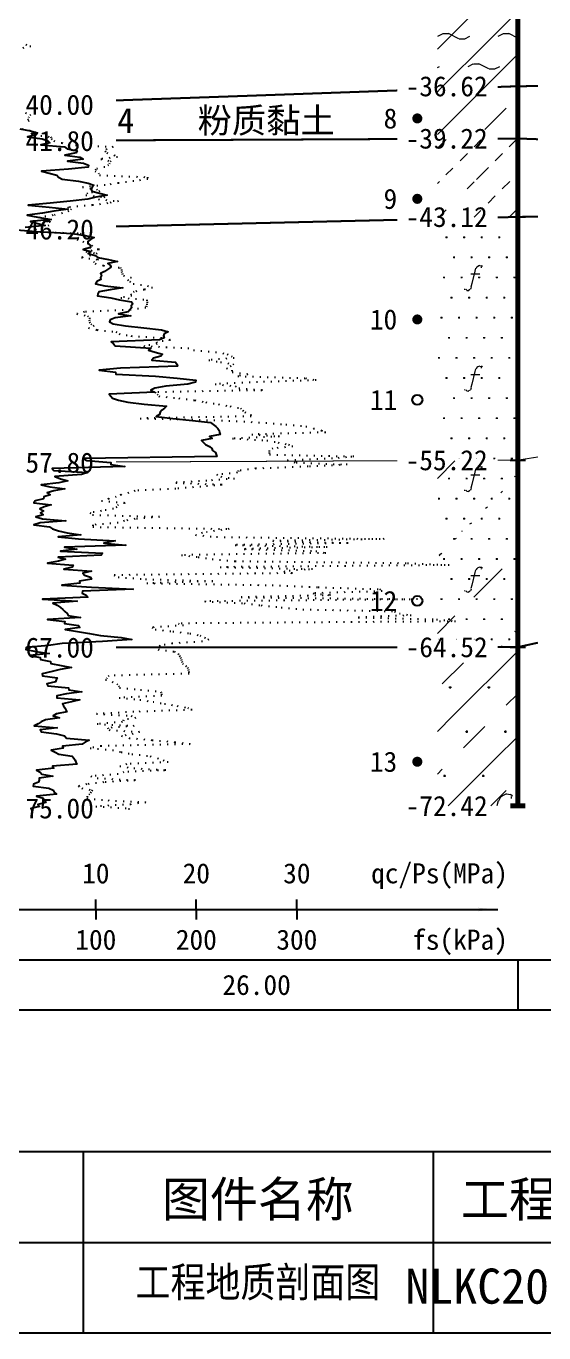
# Model space of a CAD drawing. Extents: x -37 to 3540, y -1485 to 297.
# Drawn here: x 1165.9 to 1217.5, y -876 to -746 of the extents above; entities that cross this region are included whole.
import ezdxf
from ezdxf.enums import TextEntityAlignment as Align

# ---------------------------------------------------------------- set-up
doc = ezdxf.new("R2010")
doc.units = 0
doc.linetypes.add('DOT', pattern=[6.35, 0, -6.35])
doc.layers.get('0').update_dxf_attribs({"linetype": 'CONTINUOUS'})
for name, color, linetype in [('CURVE', 200, 'CONTINUOUS'), ('FRAME', 7, 'CONTINUOUS'), ('HOLE', 41, 'CONTINUOUS'), ('RULER', 7, 'CONTINUOUS'), ('SAMPLE', 1, 'CONTINUOUS'), ('STRATUM', 241, 'CONTINUOUS')]:
    doc.layers.add(name, color=color, linetype=linetype)
doc.layers.add('HATCH', color=7, linetype='CONTINUOUS', lineweight=13)
doc.styles.add('ST', font='')
doc.styles.get('ST').set_extended_font_data('SimSun')
pattern_1 = [(45, (860.513, -891), (-4.24264, 4.24264), [10, 0]), (45, (861.574, -894.182), (-2.12132, 6.36396), [3, -3])]
pattern_2 = [(82.875, (859.6787, -892.206), (0.0003693, 10.0001764), [0.0893, -80.5337]), (143.13, (859.7797, -892.2818), (-29.999964, 20.000054), [0.12627, -49.87373]), (172.875, (859.9569, -892.304), (-70.0002457, 9.9996603), [0.17857, -80.44443]), (206.565, (860.1354, -892.2147), (-9.999705, -9.999687), [0.19954, -22.16046]), (243.435, (860.2246, -892.0363), (9e-06, -9.999696), [0.19954, -22.16146]), (255.964, (860.314, -891.679), (-0.0002, -9.999501), [0.36813, -40.86287]), (255.964, (860.624, -890.439), (-0.0002, -9.999501), [1.27838, -39.95262]), (255.964, (860.6924, -890.165), (-0.0002, -9.999501), [0.28235, -40.94865]), (216.87, (860.8826, -889.9108), (-9.999982, -10.000018), [0.12627, -49.87373]), (243.435, (860.7816, -889.9865), (9e-06, -9.999696), [0.19954, -22.16146]), (206.565, (861.061, -889.8215), (-9.999705, -9.999687), [0.19954, -22.16046]), (172.875, (861.2383, -889.8437), (-70.0002457, 9.9996603), [0.17857, -80.44443]), (143.13, (861.3393, -889.9194), (-29.999964, 20.000054), [0.12627, -49.87373]), (82.875, (861.3283, -890.008), (0.0003693, 10.0001764), [0.0893, -80.5337]), (0, (860.184, -890.66), (0, 10), [0.89286, -9.10714]), (0, (860.5383, -891), (1, 2), [0, -1.75]), (0, (860.5133, -890.975), (1, 2), [0, -1.75]), (0, (860.5133, -891), (1, 2), [0, -1.75]), (0, (860.4883, -891), (1, 2), [0, -1.75]), (0, (860.5133, -891.025), (1, 2), [0, -1.75])]

# ---------------------------------------------------------------- blocks, each defined once
blk = doc.blocks.new('图签_A3长')
for p, q in [((0, 18), (-380, 18)), ((-222.82, 0), (-222.82, 18)), ((-188, 0), (-188, 18)), ((-320, 9), (0, 9)), ((-380, 0), (0, 0))]:
    blk.add_line(p, q)
at = {"style": 'ST'}
for s, p in [('图件名称', (-205.49, 13.3)), ('工程编号', (-175.73, 13.3))]:
    blk.add_text(s, height=3.5, dxfattribs=at).set_placement(p, align=Align.MIDDLE_CENTER)
for tag, p in [('01＿单位名称', (-349.98, 8.36)), ('02＿工程名称', (-271.3, 5.16)), ('04＿工程编号', (-176.51, 4.65)), ('05＿日期', (-35.59, 4.65)), ('06＿图号', (-11.16, 4.91))]:
    blk.add_attdef(tag, text='', height=3.5, dxfattribs=at).set_placement(p, align=Align.MIDDLE_CENTER)
at = {"style": 'ST', "width": 0.85}
blk.add_attdef('03＿图件名称', text='', height=3, dxfattribs=at).set_placement((-205.49, 5.05), align=Align.MIDDLE_CENTER)
blk = doc.blocks.new('Arrow')
for points in [[(-3.984779, 0.348623), (0, 0), (-3.189535, 0)], [(-3.189535, 0), (0, 0), (-3.984779, -0.348623)]]:
    blk.add_solid(points)
blk = doc.blocks.new('SampleSoilUndisturbed')
at = {"const_width": 0.5}
blk.add_lwpolyline([(-0.25, 0, 1), (0.25, 0, 1)], format="xyb", close=True, dxfattribs=at)
blk = doc.blocks.new('SampleSoilDisturbed')
blk.add_circle((0, 0), 0.5)

msp = doc.modelspace()

# ---------------------------------------------------------------- hatches: boundary and pattern name
at = {"layer": 'HATCH'}
h = msp.add_hatch(dxfattribs=at)
h.set_pattern_fill('YNNT', color=251, style=0)
h.set_pattern_definition([(45, (860.5133, -891), (-2.12132, 2.12132), [10, 0]), (26.565, (861.5874, -891.2536), (5.999823, 5.999812), [0.567, -12.849]), (0, (861.0204, -891.2536), (0, 6), [0.567, -5.433]), (26.565, (858.932, -891), (5.999823, 5.999812), [0.567, -12.849]), (0, (859.439, -890.7464), (0, 6), [0.567, -5.433]), (153.435, (861.0204, -891.2536), (-5.999818, -5e-06), [1.134, -12.2826]), (26.565, (864.5874, -888.2536), (5.999823, 5.999812), [0.567, -12.849]), (0, (864.0204, -888.2536), (0, 6), [0.567, -5.433]), (26.565, (861.932, -888), (5.999823, 5.999812), [0.567, -12.849]), (0, (862.439, -887.7464), (0, 6), [0.567, -5.433]), (153.435, (864.0204, -888.2536), (-5.999818, -5e-06), [1.134, -12.2826])])
h.paths.add_polyline_path([(1214.87, -733.18), (1206.87, -733.16), (1206.87, -752.26), (1214.87, -751.98)])
h.paths.add_polyline_path([(1202.8, -753.47), (1212.36, -753.47), (1212.36, -750.54), (1202.8, -750.54)], flags=9)
h.paths.add_polyline_path([(1202.81, -734.66), (1212.35, -734.66), (1212.35, -731.76), (1202.81, -731.76)], flags=9)
h = msp.add_hatch(dxfattribs=at)
h.set_pattern_fill('FZNT', color=32, style=0)
h.set_pattern_definition(pattern_1)
h.paths.add_polyline_path([(1214.87, -751.98), (1206.87, -752.26), (1206.87, -757.22), (1214.87, -757.18)])
h.paths.add_polyline_path([(1202.8, -758.67), (1212.36, -758.67), (1212.36, -755.74), (1202.8, -755.74)], flags=9)
h.paths.add_polyline_path([(1202.8, -753.47), (1212.36, -753.47), (1212.36, -750.54), (1202.8, -750.54)], flags=9)
h = msp.add_hatch(dxfattribs=at)
h.set_pattern_fill('NZFT', color=52, style=0)
h.set_pattern_definition([(45, (860.5133, -891), (-6e-07, 6.99998), [0.9473, -8.9522]), (45, (861.9133, -889.6), (-6e-07, 6.99998), [0.9869, -8.9126]), (45, (863.3133, -888.2), (-6e-07, 6.99998), [1.06018, -8.83931]), (45, (864.7133, -886.8), (-6e-07, 6.99998), [0.94918, -8.95032]), (45, (866.1133, -885.4), (-6e-07, 6.99998), [1.0365, -8.863]), (45, (864.0133, -891), (-6e-07, 6.99998), [1.01335, -8.88615]), (45, (865.4133, -889.6), (-6e-07, 6.99998), [1.07896, -12.12037]), (45, (866.8133, -888.2), (-6e-07, 6.99998), [0.99882, -8.90067]), (45, (861.2133, -886.8), (-4e-07, 6.99998), [1.05533, -8.84416]), (45, (862.6133, -885.4), (-4e-07, 6.99998), [1.0365, -8.863])])
h.paths.add_polyline_path([(1214.87, -757.18), (1206.87, -757.22), (1206.87, -765.17), (1214.87, -764.98)])
h.paths.add_polyline_path([(1202.8, -766.47), (1212.36, -766.47), (1212.36, -763.54), (1202.8, -763.54)], flags=9)
h.paths.add_polyline_path([(1202.8, -758.67), (1212.36, -758.67), (1212.36, -755.74), (1202.8, -755.74)], flags=9)
h = msp.add_hatch(dxfattribs=at)
h.set_pattern_fill('FS', color=142, style=0)
h.set_pattern_definition(pattern_2)
h.paths.add_polyline_path([(1214.87, -764.98), (1206.87, -765.17), (1206.87, -789.22), (1214.87, -789.18)])
h.paths.add_polyline_path([(1202.81, -790.66), (1212.35, -790.66), (1212.35, -787.76), (1202.81, -787.76)], flags=9)
h.paths.add_polyline_path([(1202.8, -766.47), (1212.36, -766.47), (1212.36, -763.54), (1202.8, -763.54)], flags=9)
h = msp.add_hatch(dxfattribs=at)
h.set_pattern_fill('FS', color=142, style=0)
h.set_pattern_definition(pattern_2)
h.paths.add_polyline_path([(1214.87, -789.18), (1206.87, -789.22), (1206.87, -807.79), (1214.87, -807.78)])
h.paths.add_polyline_path([(1202.8, -809.27), (1212.36, -809.27), (1212.36, -806.34), (1202.8, -806.34)], flags=9)
h.paths.add_polyline_path([(1202.81, -790.66), (1212.35, -790.66), (1212.35, -787.76), (1202.81, -787.76)], flags=9)
h = msp.add_hatch(dxfattribs=at)
h.set_pattern_fill('SZFT', color=142, scale=2.2, style=0)
h.set_pattern_definition([(45, (860.513, -891), (-2e-06, 15.39996), [4.3383, -17.4406]), (45, (866.702, -884.777), (-2e-06, 15.39996), [4.3861, -17.3928]), (45, (871.662, -879.819), (-2e-06, 15.39996), [3.98994, -17.78894]), (26.565, (860.513, -883.3), (15.4, 15.4), [0.2123, -34.22315]), (36.8699, (862.0533, -881.76), (15.4, 15.4), [0.43504, -76.56496]), (315, (868.213, -875.653), (15.39996, 3e-06), [0.0727, -21.7062]), (26.565, (868.213, -891), (15.4, 15.4), [0.31845, -34.117]), (26.565, (869.753, -889.46), (15.4, 15.4), [0.2316, -34.20383]), (90, (870.523, -888.69), (-15.4, -1e-06), [0.0633, -15.3367]), (26.565, (871.293, -887.92), (15.4, 15.4), [0.2002, -68.6707]), (36.8699, (872.8333, -886.38), (15.4, 15.4), [0.2435, -76.7565]), (45, (874.373, -884.84), (-5e-07, 15.39996), [0.24005, -21.53884]), (315, (875.724, -883.195), (15.39996, 3e-06), [0.0727, -21.7062]), (36.8699, (863.5933, -880.22), (15.4, 15.4), [0.22493, -76.77507]), (53.1301, (865.1333, -878.68), (30.8, 46.2), [0.29564, -76.70436]), (53.1301, (866.6733, -877.14), (30.8, 46.2), [0.27774, -76.72226])])
h.paths.add_polyline_path([(1214.87, -789.18), (1206.87, -789.22), (1206.87, -807.79), (1214.87, -807.78)])
h.paths.add_polyline_path([(1202.8, -809.27), (1212.36, -809.27), (1212.36, -806.34), (1202.8, -806.34)], flags=9)
h.paths.add_polyline_path([(1202.81, -790.66), (1212.35, -790.66), (1212.35, -787.76), (1202.81, -787.76)], flags=9)
h = msp.add_hatch(dxfattribs=at)
h.set_pattern_fill('FZNT', color=32, style=0)
h.set_pattern_definition(pattern_1)
h.paths.add_polyline_path([(1214.87, -807.78), (1206.87, -807.79), (1206.87, -823.58), (1214.87, -823.58)])
h.paths.add_polyline_path([(1202.81, -825.06), (1212.35, -825.06), (1212.35, -822.16), (1202.81, -822.16)], flags=9)
h.paths.add_polyline_path([(1202.8, -809.27), (1212.36, -809.27), (1212.36, -806.34), (1202.8, -806.34)], flags=9)
h = msp.add_hatch(dxfattribs=at)
h.set_pattern_fill('FS', color=32, scale=2.2, style=0)
h.set_pattern_definition([(82.875, (858.6771, -893.6533), (0.000812, 22.000388), [0.1964, -177.1742]), (143.13, (858.8994, -893.82), (-65.99992, 44.00012), [0.2778, -109.7222]), (172.875, (859.2892, -893.8687), (-154.00054, 21.999253), [0.39285, -176.97775]), (206.565, (859.682, -893.672), (-21.99935, -21.9993), [0.439, -48.753]), (243.435, (859.878, -893.28), (2e-05, -21.99933), [0.439, -48.7552]), (255.964, (860.0746, -892.494), (-0.00044, -21.9989), [0.8099, -89.8983]), (255.964, (860.7567, -889.7656), (-0.00044, -21.9989), [2.8124, -87.8958]), (255.964, (860.9073, -889.163), (-0.00044, -21.9989), [0.6212, -90.087]), (216.87, (861.326, -888.6037), (-21.99996, -22.00004), [0.2778, -109.7222]), (243.435, (861.104, -888.77), (2e-05, -21.99933), [0.439, -48.7552]), (206.565, (861.719, -888.407), (-21.99935, -21.9993), [0.439, -48.753]), (172.875, (862.1083, -888.456), (-154.00054, 21.999253), [0.39285, -176.97775]), (143.13, (862.3306, -888.6228), (-65.99992, 44.00012), [0.2778, -109.7222]), (82.875, (862.3062, -888.8177), (0.000812, 22.000388), [0.1964, -177.1742]), (0, (859.788, -890.252), (0, 22), [1.9643, -20.0357]), (0, (860.5683, -891), (2.2, 4.4), [0, -3.85]), (0, (860.5133, -890.945), (2.2, 4.4), [0, -3.85]), (0, (860.5133, -891), (2.2, 4.4), [0, -3.85]), (0, (860.4583, -891), (2.2, 4.4), [0, -3.85]), (0, (860.5133, -891.055), (2.2, 4.4), [0, -3.85])])
h.paths.add_polyline_path([(1214.87, -807.78), (1206.87, -807.79), (1206.87, -823.58), (1214.87, -823.58)])
h.paths.add_polyline_path([(1202.81, -825.06), (1212.35, -825.06), (1212.35, -822.16), (1202.81, -822.16)], flags=9)
h.paths.add_polyline_path([(1202.8, -809.27), (1212.36, -809.27), (1212.36, -806.34), (1202.8, -806.34)], flags=9)

# ---------------------------------------------------------------- linework, layer by layer
at = {"layer": 'CURVE', "color": 100, "linetype": 'DOT', "ltscale": 0.1}
for points in [[(1165.92, -747.82), (1166.42, -748.02), (1165.47, -748.22)], [(1165.88, -754.62), (1166.39, -754.82), (1166.22, -755.02), (1166.09, -755.22), (1166.25, -755.42), (1165.75, -755.62)], [(1165.53, -756.22), (1166.45, -756.42), (1166.4, -756.62), (1166.69, -756.82), (1168.41, -757.02), (1168.45, -757.22), (1168.71, -757.42), (1169.5, -757.62), (1170.14, -757.82), (1174.59, -758.02), (1173.97, -758.22), (1173.81, -758.42), (1173.97, -758.62), (1174.72, -758.82), (1175.05, -759.02), (1173.37, -759.22), (1174.37, -759.42), (1174.25, -759.62), (1174.15, -759.82), (1173.78, -760.02), (1172.87, -760.22), (1172.81, -760.42), (1173.14, -760.62), (1173.24, -760.82), (1178.02, -761.02), (1178.04, -761.22), (1176.67, -761.42), (1175.13, -761.62), (1173.81, -761.82), (1171.54, -762.02), (1172.94, -762.22), (1173.29, -762.42), (1172.06, -762.62), (1171.88, -762.82), (1173.76, -763.02), (1173.13, -763.22), (1175.13, -763.42), (1174.09, -763.62), (1172.55, -763.82), (1170.07, -764.02), (1170.42, -764.22), (1170.2, -764.42), (1169.57, -764.62), (1168.63, -764.82), (1167.25, -765.02), (1168.22, -765.22), (1168.07, -765.42), (1167.64, -765.62), (1168.22, -765.82), (1167.65, -766.02), (1166.97, -766.22), (1166.62, -766.42), (1171.33, -766.62), (1171.76, -766.82), (1171.14, -767.02), (1171.03, -767.22), (1171.58, -767.42), (1172.1, -767.62), (1172.55, -767.82), (1172.29, -768.02), (1173.23, -768.22), (1171.93, -768.42), (1173.02, -768.62), (1172.34, -768.82), (1171.46, -769.02), (1173.15, -769.22), (1172.65, -769.42), (1172.82, -769.62), (1173.66, -769.82), (1175.29, -770.02), (1175.44, -770.22), (1175.42, -770.42), (1175.49, -770.62), (1175.62, -770.82), (1176.41, -771.02), (1176.08, -771.22), (1176.23, -771.42), (1176.6, -771.62), (1178.03, -771.82), (1178.53, -772.02), (1177.68, -772.22), (1176.71, -772.42), (1176.33, -772.62), (1176.47, -772.82), (1175.36, -773.02), (1177.94, -773.22), (1177.98, -773.42), (1177.97, -773.62), (1177.92, -773.82), (1177.85, -774.02), (1176.35, -774.22), (1171.76, -774.42), (1170.99, -774.62), (1172.04, -774.82), (1172.26, -775.02), (1172.23, -775.22), (1172.25, -775.42), (1172.37, -775.62), (1172.71, -775.82), (1172.16, -776.02), (1173.01, -776.22), (1174.87, -776.42), (1175.19, -776.62), (1176.38, -776.82), (1179.43, -777.02), (1180.31, -777.22), (1178.92, -777.42), (1178.98, -777.62), (1177.66, -777.82), (1182.03, -778.02), (1182.6, -778.22), (1184.78, -778.42), (1185.95, -778.62), (1186.37, -778.82), (1186.65, -779.02), (1184.14, -779.22), (1185.28, -779.42), (1186.59, -779.62), (1186.34, -779.82), (1185.88, -780.02), (1186.41, -780.22), (1186.45, -780.42), (1187.99, -780.62), (1187, -780.82), (1193.76, -781.02), (1194.79, -781.22), (1188.96, -781.42), (1184.75, -781.62), (1186.75, -781.82), (1187.1, -782.02), (1189.45, -782.22), (1178.8, -782.42), (1178.97, -782.62), (1179.15, -782.82), (1181.13, -783.02), (1182.74, -783.22), (1183.84, -783.42), (1185.09, -783.62), (1186.26, -783.82), (1187.27, -784.02), (1187.5, -784.22), (1187.71, -784.42), (1188.31, -784.62), (1188.33, -784.82), (1177.29, -785.02), (1185.39, -785.22), (1189.06, -785.42), (1191.79, -785.62), (1193.78, -785.82), (1194.55, -786.02), (1195.33, -786.22), (1195.75, -786.42), (1188.39, -786.62), (1191.14, -786.82), (1186.47, -787.02), (1189.91, -787.22), (1191.01, -787.42), (1192.06, -787.62), (1192.48, -787.82), (1190.5, -788.02), (1190.12, -788.22), (1190.12, -788.42), (1190.17, -788.62), (1198.56, -788.82), (1196.44, -789.02), (1191.91, -789.22), (1192.82, -789.42), (1197.9, -789.62), (1194, -789.82), (1188.79, -790.02), (1187.08, -790.22), (1186.98, -790.42), (1184.9, -790.62), (1185.31, -790.82), (1186.68, -791.02), (1183.92, -791.22), (1180.83, -791.42), (1185.46, -791.62), (1183.34, -791.82), (1180.83, -792.02), (1176.8, -792.22), (1176.16, -792.42), (1175.41, -792.62), (1174.92, -792.82), (1174.16, -793.02), (1173.43, -793.22), (1175.81, -793.42), (1175.1, -793.62), (1174.97, -793.82), (1174.64, -794.02), (1173.44, -794.22), (1172.3, -794.42), (1172.56, -794.62), (1179.23, -794.82), (1176.79, -795.02), (1175.74, -795.22), (1175.1, -795.42), (1172.58, -795.62), (1172.58, -795.82), (1186.16, -796.02), (1184.7, -796.22), (1183.5, -796.42), (1182.81, -796.62), (1184.9, -796.82), (1201.57, -797.02), (1190.48, -797.22), (1197.99, -797.42), (1186.75, -797.62), (1195.91, -797.82), (1187.64, -798.02), (1194.78, -798.22), (1195.76, -798.42), (1181.39, -798.62), (1183.07, -798.82), (1184.46, -799.02), (1186.74, -799.22), (1203.88, -799.42), (1208.03, -799.62), (1185.24, -799.82), (1194.43, -800.02), (1191.58, -800.22), (1192.46, -800.42), (1174.72, -800.62), (1175.09, -800.82), (1177.82, -801.02), (1184.52, -801.22), (1177.96, -801.42), (1190.42, -801.62), (1195, -801.82), (1201.11, -802.02), (1201.38, -802.22), (1194.52, -802.42), (1196.23, -802.62), (1187.35, -802.82), (1204.9, -803.02), (1183.71, -803.22), (1187.63, -803.42), (1189.32, -803.62), (1191.33, -803.82), (1193.48, -804.02), (1202.6, -804.22), (1203.08, -804.42), (1204.26, -804.62), (1199, -804.82), (1206.79, -805.02), (1208.66, -805.22), (1181.09, -805.42), (1181.62, -805.62), (1178.47, -805.82), (1178.78, -806.02), (1180.53, -806.22), (1182.25, -806.42), (1183.25, -806.62), (1183.71, -806.82), (1184.13, -807.02), (1183.48, -807.22), (1180.51, -807.42), (1179.29, -807.62), (1179.14, -807.82), (1179.08, -808.02), (1180.68, -808.22), (1181.07, -808.42), (1181.22, -808.62), (1181.31, -808.82), (1181.38, -809.02), (1181.43, -809.22), (1181.5, -809.42), (1181.83, -809.62), (1182.01, -809.82), (1182.07, -810.02), (1182.13, -810.22), (1182.16, -810.42), (1174.19, -810.62), (1173.99, -810.82), (1173.85, -811.02), (1174.51, -811.22), (1174.96, -811.42), (1175.15, -811.62), (1175.24, -811.82), (1177.31, -812.02), (1179.35, -812.22), (1179.42, -812.42), (1179.44, -812.62), (1175.19, -812.82), (1177.25, -813.02), (1178.57, -813.22), (1179.7, -813.42), (1180.99, -813.62), (1182.02, -813.82), (1182.45, -814.02), (1176.66, -814.22), (1172.95, -814.42), (1176.41, -814.62), (1176.87, -814.82), (1175.64, -815.02), (1175.54, -815.22), (1173.02, -815.42), (1176.7, -815.62), (1174.06, -815.82), (1174.21, -816.02), (1177.23, -816.22), (1176.61, -816.42), (1175.44, -816.62), (1176.2, -816.82), (1178.49, -817.02), (1180.74, -817.22), (1182.28, -817.42), (1173.41, -817.62), (1172.33, -817.82), (1174.53, -818.02), (1175.39, -818.22), (1176.45, -818.42), (1178.3, -818.62), (1179.02, -818.82), (1179.58, -819.02), (1180.08, -819.22), (1175.96, -819.42), (1175.27, -819.62), (1176.67, -819.82), (1179.84, -820.02), (1175.68, -820.22), (1175.11, -820.42), (1172.38, -820.62), (1173, -820.82), (1176.84, -821.02), (1173.68, -821.22), (1171.99, -821.42), (1171.13, -821.62), (1171.5, -821.82), (1172.54, -822.02), (1172.43, -822.22), (1172.25, -822.42), (1172.03, -822.62), (1171.98, -822.82), (1174.12, -823.02), (1177.84, -823.22), (1176.37, -823.42), (1172.88, -823.62), (1176.15, -823.82), (1176.15, -824.02)]]:
    msp.add_lwpolyline(points, dxfattribs=at)
at = {"layer": 'CURVE', "color": 30, "linetype": 'Continuous'}
for points in [[(1165.33, -756.22), (1166.38, -756.42), (1167.09, -756.62), (1166.93, -756.82), (1166.08, -757.02), (1167.54, -757.22), (1168.09, -757.42), (1168.3, -757.62), (1167.42, -757.82), (1169.77, -758.02), (1170.03, -758.22), (1171.04, -758.42), (1170.93, -758.62), (1169.79, -758.82), (1171.3, -759.02), (1171.63, -759.22), (1170.07, -759.42), (1171.67, -759.62), (1172.16, -759.82), (1172.12, -760.02), (1170.15, -760.22), (1167.49, -760.42), (1168.23, -760.62), (1168.99, -760.82), (1169.17, -761.02), (1169.54, -761.22), (1171.14, -761.42), (1172.12, -761.62), (1172.68, -761.82), (1172.51, -762.02), (1172.42, -762.22), (1172.48, -762.42), (1173.23, -762.62), (1174.02, -762.82), (1172.88, -763.02), (1172.1, -763.22), (1170.34, -763.42), (1168.33, -763.62), (1166.15, -763.82), (1168.24, -764.02), (1170.14, -764.22), (1168.71, -764.42), (1167.58, -764.62), (1166.05, -764.82), (1167.1, -765.02), (1168.45, -765.22), (1166.39, -765.42), (1167.1, -765.62), (1167.84, -765.82), (1165.84, -766.02)], [(1164.63, -766.22), (1166.95, -766.42), (1170.56, -766.62), (1171.82, -766.82), (1172.7, -767.02), (1172.35, -767.22), (1172.1, -767.42), (1172.08, -767.62), (1172.36, -767.82), (1172.34, -768.02), (1171.62, -768.22), (1172.39, -768.42), (1172.12, -768.62), (1172.82, -768.82), (1173.08, -769.02), (1174.13, -769.22), (1175.05, -769.42), (1174.09, -769.62), (1174.33, -769.82), (1174.35, -770.02), (1174.04, -770.22), (1173.74, -770.42), (1173.35, -770.62), (1173.44, -770.82), (1173.35, -771.02), (1173.37, -771.22), (1172.97, -771.42), (1172.86, -771.62), (1173.76, -771.82), (1175.56, -772.02), (1174.32, -772.22), (1173.17, -772.42), (1173.07, -772.62), (1173.06, -772.82), (1174.37, -773.02), (1175.23, -773.22), (1176.44, -773.42), (1176.55, -773.62), (1176.4, -773.82), (1176.43, -774.02), (1176.28, -774.22), (1176.1, -774.42), (1175.14, -774.62), (1176.38, -774.82), (1174.82, -775.02), (1174.31, -775.22), (1174.24, -775.42), (1174.59, -775.62), (1175.82, -775.82), (1177.66, -776.02), (1179.41, -776.22), (1180.08, -776.42), (1179.67, -776.62), (1179.63, -776.82), (1179.68, -777.02), (1179.2, -777.22), (1174.42, -777.42), (1174.64, -777.62), (1174.82, -777.82), (1178.36, -778.02), (1178.12, -778.22), (1178.79, -778.42), (1179.5, -778.62), (1179.35, -778.82), (1178.62, -779.02), (1178.46, -779.22), (1180.82, -779.42), (1180.95, -779.62), (1181.01, -779.82), (1175.33, -780.02), (1173.22, -780.22), (1174.84, -780.42), (1174.88, -780.62), (1178.83, -780.82), (1180.97, -781.02), (1182.83, -781.22), (1182.81, -781.42), (1182.05, -781.62), (1179.86, -781.82), (1178.76, -782.02), (1178.35, -782.22), (1178.72, -782.42), (1174.2, -782.62), (1174.38, -782.82), (1174.54, -783.02), (1175.14, -783.22), (1176.05, -783.42), (1177.7, -783.62), (1179.9, -783.82), (1179.73, -784.02), (1179.45, -784.22), (1179.27, -784.42), (1179.2, -784.62), (1178.9, -784.82), (1180.53, -785.02), (1182.5, -785.22), (1184.28, -785.42), (1184.57, -785.62), (1184.82, -785.82), (1185.02, -786.02), (1185.16, -786.22), (1185.18, -786.42), (1185.24, -786.62), (1184.18, -786.82), (1184.47, -787.02), (1183.41, -787.22), (1183.61, -787.42), (1183.78, -787.62), (1184.18, -787.82), (1184.42, -788.02), (1184.48, -788.22), (1184.8, -788.42), (1184.86, -788.62), (1184.93, -788.82), (1171.62, -789.02), (1171.98, -789.22), (1174.38, -789.42), (1174.38, -789.62), (1175.76, -789.82), (1168.55, -790.02), (1168.71, -790.22), (1172.1, -790.42), (1171.45, -790.62), (1168.79, -790.82), (1169.38, -791.02), (1170.1, -791.22), (1169.21, -791.42), (1167.44, -791.62), (1168.3, -791.82), (1169.8, -792.02), (1168.7, -792.22), (1168.05, -792.42), (1168.34, -792.62), (1167.7, -792.82), (1167.67, -793.02), (1166.86, -793.22), (1166.72, -793.42), (1168.44, -793.62), (1167.73, -793.82), (1167.32, -794.02), (1167.68, -794.22), (1167.36, -794.42), (1167.65, -794.62), (1166.91, -794.82), (1167.58, -795.02), (1169.91, -795.22), (1167.33, -795.42), (1166.71, -795.62), (1168.26, -795.82), (1168.58, -796.02), (1169.16, -796.22), (1170.04, -796.42), (1171.4, -796.62), (1169.13, -796.82), (1171.14, -797.02), (1174.8, -797.22), (1173.69, -797.42), (1175.88, -797.62), (1169.76, -797.82), (1171, -798.02), (1169.38, -798.22), (1173.53, -798.42), (1173.42, -798.62), (1169.13, -798.82), (1169.85, -799.02), (1169.18, -799.22), (1168.06, -799.42), (1170.63, -799.62), (1170.54, -799.82), (1169.71, -800.02), (1172.45, -800.22), (1171.59, -800.42), (1171.75, -800.62), (1172.36, -800.82), (1172.44, -801.02), (1171.24, -801.22), (1171.3, -801.42), (1169.5, -801.62), (1172.44, -801.82), (1176.61, -802.02), (1171.54, -802.22), (1171.53, -802.42), (1171.91, -802.62), (1172.1, -802.82), (1167.57, -803.02), (1171.04, -803.22), (1168.6, -803.42), (1169.02, -803.62), (1169.38, -803.82), (1169.59, -804.02), (1169.8, -804.22), (1170.03, -804.42), (1170.14, -804.62), (1171.34, -804.82), (1168.06, -805.02), (1169.81, -805.22), (1169.75, -805.42), (1171.15, -805.62), (1171.29, -805.82), (1169.82, -806.02), (1171.06, -806.22), (1172.25, -806.42), (1173.35, -806.62), (1175.4, -806.82), (1176.47, -807.02), (1173.55, -807.22), (1169.53, -807.42), (1168.17, -807.62), (1165.95, -807.82), (1165.93, -808.02), (1166.93, -808.22), (1168.23, -808.42), (1166.31, -808.62), (1167.33, -808.82), (1167.37, -809.02), (1168.38, -809.22), (1168.39, -809.42), (1169.42, -809.62), (1170.47, -809.82), (1169.34, -810.02), (1168.53, -810.22), (1167.54, -810.42), (1167.56, -810.62), (1169.02, -810.82), (1168.94, -811.02), (1168.88, -811.22), (1168.02, -811.42), (1168.12, -811.62), (1170.16, -811.82), (1170.19, -812.02), (1171.48, -812.22), (1169.96, -812.42), (1168.99, -812.62), (1169, -812.82), (1171.29, -813.02), (1170.47, -813.22), (1169.58, -813.42), (1169.65, -813.62), (1169.79, -813.82), (1169.91, -814.02), (1169.98, -814.22), (1168.96, -814.42), (1168.62, -814.62), (1169.27, -814.82), (1167.86, -815.02), (1167.44, -815.22), (1167.15, -815.42), (1166.74, -815.62), (1169.02, -815.82), (1167.33, -816.02), (1167.45, -816.22), (1168.96, -816.42), (1169.76, -816.62), (1169.96, -816.82), (1172.21, -817.02), (1171.83, -817.22), (1171.51, -817.42), (1169.57, -817.62), (1169.63, -817.82), (1168.42, -818.02), (1168.83, -818.22), (1169.19, -818.42), (1170.51, -818.62), (1170.68, -818.82), (1170.81, -819.02), (1170.9, -819.22), (1170.99, -819.42), (1168.56, -819.62), (1168.71, -819.82), (1166.98, -820.02), (1167.33, -820.22), (1167.5, -820.42), (1168.61, -820.62), (1167.24, -820.82), (1167.24, -821.02), (1167.18, -821.22), (1166.67, -821.42), (1166.65, -821.62), (1168.19, -821.82), (1168.65, -822.02), (1168.72, -822.22), (1168.98, -822.42), (1166.98, -822.62), (1167.65, -822.82), (1167.78, -823.02), (1167.91, -823.22), (1167.11, -823.42), (1167.28, -823.62), (1166.41, -823.82), (1166.51, -824.02)]]:
    msp.add_lwpolyline(points, dxfattribs=at)
at = {"layer": 'FRAME', "linetype": 'Continuous'}
msp.add_line((721.72, -876), (1394.49, -876), dxfattribs=at)
at = {"layer": 'HOLE', "linetype": 'Continuous', "const_width": 0.5}
for points in [[(1214.87, -673.58), (1214.87, -823.58)], [(1214.12, -823.58), (1215.62, -823.58)]]:
    msp.add_lwpolyline(points, dxfattribs=at)
at = {"layer": 'HOLE', "linetype": 'Continuous'}
for points in [[(1214.12, -751.98), (1215.62, -751.98)], [(1214.12, -757.18), (1215.62, -757.18)], [(1214.12, -764.98), (1215.62, -764.98)], [(1214.12, -789.18), (1215.62, -789.18)], [(1214.12, -807.78), (1215.62, -807.78)]]:
    msp.add_lwpolyline(points, dxfattribs=at)
at = {"layer": 'RULER', "linetype": 'Continuous'}
for points in [[(1172.88, -833.88), (1172.88, -832.88)], [(1182.88, -833.88), (1182.88, -832.88)], [(1192.88, -833.88), (1192.88, -832.88)], [(1162.88, -833.88), (1212.88, -833.88)], [(1172.88, -833.88), (1172.88, -834.88)], [(1182.88, -833.88), (1182.88, -834.88)], [(1192.88, -833.88), (1192.88, -834.88)], [(1162.88, -838.88), (1214.87, -838.88), (1214.87, -843.88), (1162.88, -843.88)], [(1214.87, -838.88), (1267.94, -838.88), (1267.94, -843.88), (1214.87, -843.88)]]:
    msp.add_lwpolyline(points, dxfattribs=at)
at = {"layer": 'STRATUM', "linetype": 'Continuous'}
for points, const_width in [([(1174.88, -753.39), (1188.88, -752.9), (1202.87, -752.4)], 0.2), ([(1212.87, -752.05), (1214.87, -751.98), (1216.87, -751.96)], 0.2), ([(1174.88, -757.36), (1188.88, -757.3), (1202.87, -757.23)], 0.2), ([(1212.87, -757.19), (1214.87, -757.18), (1216.87, -757.25)], 0.2), ([(1174.88, -765.93), (1188.88, -765.6), (1202.87, -765.27)], 0.2), ([(1212.87, -765.03), (1214.87, -764.98), (1216.87, -764.94)], 0.2), ([(1212.87, -789.19), (1214.87, -789.18), (1216.87, -788.86)], 0.1), ([(1174.88, -789.36), (1188.88, -789.3), (1202.87, -789.23)], 0.1), ([(1212.87, -807.78), (1214.87, -807.78), (1216.87, -807.34)], 0.2), ([(1174.88, -807.81), (1188.88, -807.8), (1202.87, -807.79)], 0.2)]:
    msp.add_lwpolyline(points, dxfattribs=dict(at, const_width=const_width))

# ---------------------------------------------------------------- block references
at = {"layer": 'FRAME'}
ref = msp.add_blockref('图签_A3长', (1394.49, -876), dxfattribs=at)
ref.add_attrib('03＿图件名称', '工程地质剖面图', dxfattribs={"layer": '0', "height": 3, "style": 'ST', "width": 0.85}).set_placement((1189.01, -870.95), align=Align.MIDDLE_CENTER)
ref.add_attrib('04＿工程编号', 'NLKC2025-076', dxfattribs={"layer": '0', "height": 3.5, "style": 'ST'}).set_placement((1217.98, -871.35), align=Align.MIDDLE_CENTER)
at = {"layer": 'RULER', "xscale": 0.5, "yscale": 0.5, "zscale": 0.5}
msp.add_blockref('Arrow', (1212.88, -833.88), dxfattribs=at)
at = {"layer": 'SAMPLE'}
for name, p in [('SampleSoilUndisturbed', (1204.87, -755.18)), ('SampleSoilUndisturbed', (1204.87, -763.18)), ('SampleSoilUndisturbed', (1204.87, -775.18)), ('SampleSoilDisturbed', (1204.87, -783.18)), ('SampleSoilDisturbed', (1204.87, -803.18)), ('SampleSoilUndisturbed', (1204.87, -819.18))]:
    msp.add_blockref(name, p, dxfattribs=at)

# ---------------------------------------------------------------- texts
at = {"layer": 'HOLE', "style": 'ST'}
for s, p in [('-36.62', (1211.87, -751.98)), ('-39.22', (1211.87, -757.18)), ('-43.12', (1211.87, -764.98)), ('-55.22', (1211.87, -789.18)), ('-64.52', (1211.87, -807.78)), ('-72.42', (1211.87, -823.58))]:
    msp.add_text(s, height=2, dxfattribs=at).set_placement(p, align=Align.MIDDLE_RIGHT)
for s, p in [('40.00', (1165.88, -753.82)), ('41.80', (1165.88, -757.42)), ('46.20', (1165.88, -766.22)), ('57.80', (1165.88, -789.42)), ('67.00', (1165.88, -807.82)), ('75.00', (1165.88, -823.82))]:
    msp.add_text(s, height=2, dxfattribs=at).set_placement(p, align=Align.MIDDLE_LEFT)
at = {"layer": 'RULER', "style": 'ST'}
for s, p in [('10', (1172.88, -831.88)), ('20', (1182.88, -831.88)), ('30', (1192.88, -831.88))]:
    msp.add_text(s, height=2, dxfattribs=at).set_placement(p, align=Align.BOTTOM_CENTER)
msp.add_text('qc/Ps(MPa)', height=2, dxfattribs=at).set_placement((1213.88, -831.88), align=Align.BOTTOM_RIGHT)
for s, p in [('200', (1182.88, -835.88)), ('100', (1172.88, -835.88)), ('300', (1192.88, -835.88))]:
    msp.add_text(s, height=2, dxfattribs=at).set_placement(p, align=Align.TOP_CENTER)
msp.add_text('fs(kPa)', height=2, dxfattribs=at).set_placement((1213.88, -835.88), align=Align.TOP_RIGHT)
msp.add_text('26.00', height=2, dxfattribs=at).set_placement((1188.88, -841.38), align=Align.MIDDLE_CENTER)
at = {"layer": 'SAMPLE', "style": 'ST'}
for s, p in [('8', (1202.87, -755.18)), ('9', (1202.87, -763.18)), ('10', (1202.87, -775.18)), ('11', (1202.87, -783.18)), ('12', (1202.87, -803.18)), ('13', (1202.87, -819.18))]:
    msp.add_text(s, height=2, dxfattribs=at).set_placement(p, align=Align.MIDDLE_RIGHT)
at = {"layer": 'STRATUM', "style": 'ST'}
for s, p in [('粉质黏土', (1183.01, -755.38)), ('4', (1175.01, -755.38))]:
    msp.add_text(s, height=2.5, dxfattribs=at).set_placement(p, align=Align.MIDDLE_LEFT)

doc.saveas('drawing.dxf')
